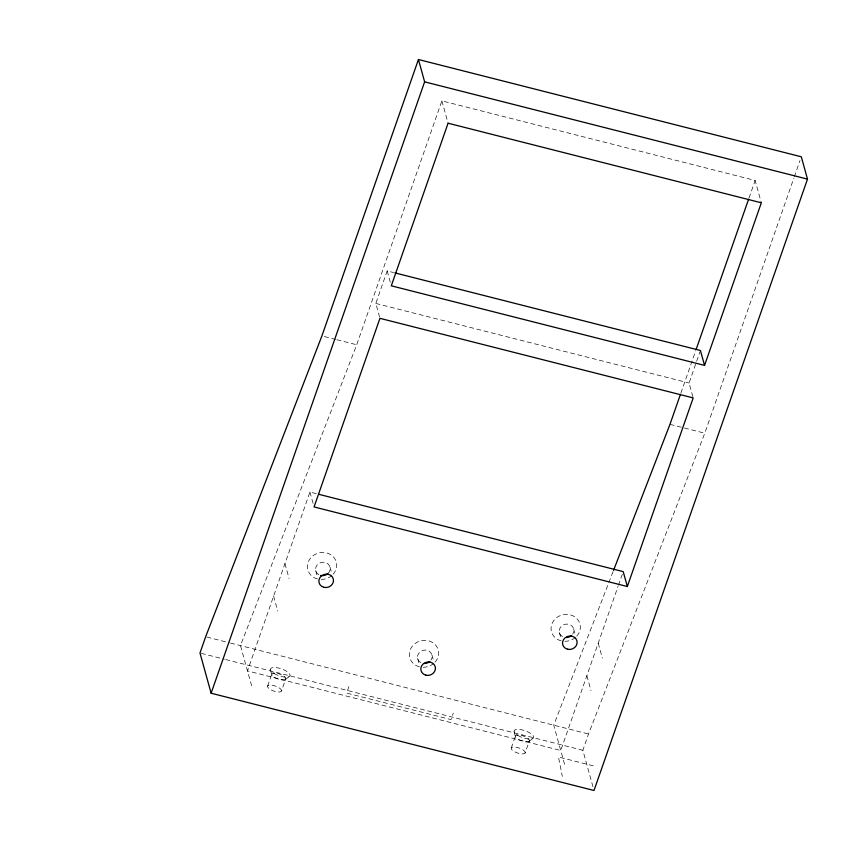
<?xml version="1.0" encoding="UTF-8"?>
<svg xmlns="http://www.w3.org/2000/svg" width="850" height="850" viewBox="0 0 850 850"><rect width="100%" height="100%" fill="white"/><g stroke="black" fill="none" stroke-linecap="round" stroke-linejoin="round"><path stroke-width="0.64" stroke-dasharray="4.25 3.19" d="M251.621 685.801L240.465 645.596L356.713 344.771L441.883 100.874L755.14 180.455L761.334 202.799M316.359 493.68L309.942 492.054L247.488 670.916L560.745 750.497L618.035 586.436M379.599 317.092L375.806 303.439L387.164 270.916L393.582 272.553M267.612 686.088L271.819 674.061M281.488 691.05A7.374 2.614 19.2 0 0 271.947 685.227A7.374 2.614 19.2 0 0 270.215 689.424A7.374 2.614 19.2 0 0 281.488 691.05L285.685 679.012A7.374 2.614 19.2 0 0 276.154 673.2A7.374 2.614 19.2 0 0 274.412 677.386A7.374 2.614 19.2 0 0 285.685 679.012M348.893 686.566L346.619 693.069L451.042 719.599L453.316 713.097M511.264 747.989L515.461 735.951M525.141 752.951A7.374 2.614 19.2 0 0 515.599 747.129A7.374 2.614 19.2 0 0 513.857 751.326A7.374 2.614 19.2 0 0 525.141 752.951L529.337 740.913A7.374 2.614 19.2 0 0 519.796 735.101A7.374 2.614 19.2 0 0 518.064 739.287A7.374 2.614 19.2 0 0 529.337 740.913M680.893 393.082L695.746 350.561M749.031 197.965L755.14 180.455M618.471 585.204L622.349 574.101M692.856 396.674L689.074 383.021L699.986 351.751M592.96 786.718L582.856 750.284L588.529 734.018L704.778 433.203L793.879 178.043M794.314 176.789L799.999 160.533M613.041 571.668L553.722 725.178L564.878 765.393M285.196 679.554L289.244 676.536M528.838 741.455L532.897 738.438M375.806 303.439L689.074 383.021M324.392 336.558L335.58 339.405M336.823 339.713L356.713 344.771M669.97 424.352L704.778 433.203M206.901 637.064L229.277 642.749M230.52 643.067L588.529 734.018M201.269 653.342L224.389 659.218M225.675 659.536L582.856 750.284M593.279 765.839L558.471 756.999L562.317 776.379M598.219 643.184L602.352 658.07M441.883 100.874L448.078 123.207M586.861 675.697L590.994 690.593M573.676 629.096L575.333 635.046M559.353 632.538L561 638.488M387.164 270.916L390.957 284.569M431.981 655.053L433.967 662.203M417.647 658.495L419.634 665.646M309.942 492.054L313.384 504.464M330.034 567.194L332.01 574.345M315.701 570.637L317.688 577.777M284.962 563.593L289.096 578.489M273.604 596.116L277.737 611.012M514.133 731.733L515.44 736.663M270.481 669.832L271.788 674.762M317.496 578.946A14.737 13.377 -15.5 0 1 308.922 560.543A14.737 13.377 -15.5 0 1 330.384 554.487A14.737 13.377 -15.5 0 1 332.733 574.643M331.829 575.503A14.737 13.377 -15.5 0 1 321.257 579.413M561.149 640.847A14.737 13.377 -15.5 0 1 552.574 622.444A14.737 13.377 -15.5 0 1 574.037 616.388A14.737 13.377 -15.5 0 1 576.385 636.544M575.471 637.404A14.737 13.377 -15.5 0 1 564.899 641.314M318.867 574.738A7.374 6.694 -15.5 0 1 317.103 565.027A7.374 6.694 -15.5 0 1 327.866 563.763A7.374 6.694 -15.5 0 1 327.76 573.697M562.519 636.639A7.374 6.694 -15.5 0 1 560.373 627.417A7.374 6.694 -15.5 0 1 570.509 624.984A7.374 6.694 -15.5 0 1 572.645 634.206M419.443 666.804A14.737 13.377 -15.5 0 1 410.869 648.412A14.737 13.377 -15.5 0 1 432.342 642.345A14.737 13.377 -15.5 0 1 434.69 662.501M433.776 663.361A14.737 13.377 -15.5 0 1 423.204 667.271M420.824 662.596A7.374 6.694 -15.5 0 1 418.678 653.384A7.374 6.694 -15.5 0 1 428.814 650.951A7.374 6.694 -15.5 0 1 430.95 660.163M517.799 735.409A10.317 3.666 19.2 0 0 533.587 737.683A10.317 3.666 19.2 0 0 520.232 729.534A10.317 3.666 19.2 0 0 517.799 735.409M274.157 673.508A10.317 3.666 19.2 0 0 289.946 675.782A10.317 3.666 19.2 0 0 276.59 667.643A10.317 3.666 19.2 0 0 274.157 673.508"/><path stroke-width="1.27" d="M418.434 59.511L321.906 335.931L205.657 636.746L199.984 653.013L211.129 693.218L594.001 790.489L807.5 179.116L801.306 156.782L418.434 59.511L424.628 81.844L211.129 693.218M680.457 394.336L669.97 424.352L613.519 570.435M696.182 349.308L748.595 199.219M627.332 586.532L693.196 397.917L379.939 318.325L314.075 506.94L627.332 586.532L623.209 571.636L318.931 494.339M704.554 365.394L761.334 202.799L448.078 123.207L391.297 285.812L704.554 365.394L700.432 350.498L394.868 272.871M424.628 81.844L807.5 179.116M327.76 573.697A7.374 6.694 -15.5 0 1 320.599 575.418M571.402 635.598A7.374 6.694 -15.5 0 1 566.121 637.553M429.707 661.555A7.374 6.694 -15.5 0 1 424.426 663.51M323.903 587.329A7.374 6.694 -15.5 0 0 333.338 579.105A7.374 6.694 -15.5 0 0 321.279 576.045A7.374 6.694 -15.5 0 0 323.903 587.329M567.545 649.23A7.374 6.694 -15.5 0 0 576.98 641.006A7.374 6.694 -15.5 0 0 564.921 637.946A7.374 6.694 -15.5 0 0 567.545 649.23M425.85 675.187A7.374 6.694 -15.5 0 0 435.285 666.963A7.374 6.694 -15.5 0 0 423.226 663.903A7.374 6.694 -15.5 0 0 425.85 675.187"/></g></svg>
